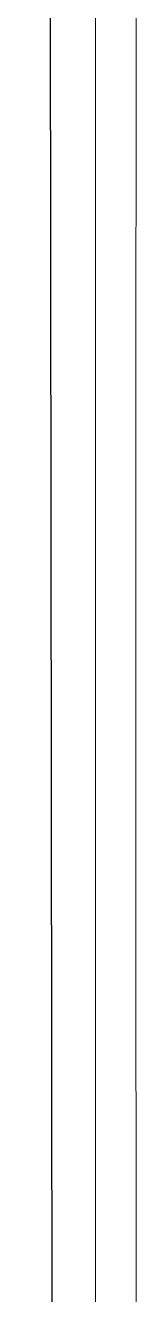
# Model space of a CAD drawing. Header units: millimetres. Extents: x 2164 to 32180, y 1376 to 2800.
# Drawn here: x 2178.7124 to 2178.7208, y 1399.2291 to 1399.3236 of the extents above; entities that cross this region are included whole.
import ezdxf

# ---------------------------------------------------------------- set-up
doc = ezdxf.new("R2010")
doc.units = ezdxf.units.MM
doc.layers.add('1º piso muebles', color=7, linetype='Continuous')
doc.layers.add('1º piso paredes', color=73, linetype='Continuous')

# ---------------------------------------------------------------- blocks, each defined once
blk = doc.blocks.new('bn63-1')
at = {"linetype": 'Continuous', "lineweight": 5}
blk.add_line((-0.2045861637851232, 0), (0.2045861637851232, 0), dxfattribs=at)
for points, knots in [([(8.384404281969182e-13, -0.002997729333841903), (-0.0009705675726223717, -0.002997796612874026), (-0.002905336170144324, -0.002997990064102396), (-0.005789019867435741, -0.002998427883142085), (-0.008654819519890111, -0.002998991986402189), (-0.01150327860285927, -0.002999667984497023), (-0.01433490215119093, -0.003000447811700724), (-0.01715015955964816, -0.00300132916008522), (-0.01994948715453404, -0.003002314953107543), (-0.02273329022300175, -0.00300341292697226), (-0.02550194502951797, -0.003004635213372353), (-0.02825580038638975, -0.003005998015126465), (-0.03008205291139632, -0.003007013535096803), (-0.03122050690795675, -0.00300768655860395), (-0.0314480499960581, -0.003007823082256778), (-0.03173229513917875, -0.00300799621871306), (-0.03178913865049537, -0.003008030972381448), (-0.03190276691459815, -0.003008100705173433), (-0.03207313400504574, -0.003008205650317564), (-0.03269698735574877, -0.003008594284210631), (-0.03416507973277305, -0.003009543552678906), (-0.03640034123021962, -0.003011124205698934), (-0.03904691080767009, -0.003013237361315646), (-0.04165919090389991, -0.003015592525144939), (-0.04423850439785326, -0.003018216740130697), (-0.0467860552938788, -0.003021138275130397), (-0.04930293977601252, -0.003024386478628571), (-0.05179015540885246, -0.003027992063323381), (-0.05342912569510361, -0.00303065346813014), (-0.0558736111334639, -0.003034858291243836), (-0.05909565165593733, -0.003041040100129067), (-0.06382192608067783, -0.003051737480603833), (-0.06690483142234882, -0.003059597974726103), (-0.06881140043778089, -0.003064665384002296), (-0.06919170179715195, -0.003065686583227034), (-0.06966582809953081, -0.003066971557842635), (-0.06976060044128474, -0.003067229002667204), (-0.06994997069703857, -0.003067744574821063), (-0.07023374664690607, -0.003068518907937801), (-0.0712711997745572, -0.003071368358277482), (-0.07220516377019237, -0.003073986731664036), (-0.07442974413238801, -0.003080301742926395), (-0.07589022941563428, -0.003084552779867522), (-0.07876946367217386, -0.003093019708231282), (-0.08018821107977203, -0.003097235581364544), (-0.08298708603116722, -0.003105521238978781), (-0.08436721224371979, -0.003109591018016999), (-0.08709172436446977, -0.003117480217056823), (-0.08843610912295219, -0.003121299641350106), (-0.09109181802547539, -0.003128590538921117), (-0.09240314115864123, -0.003132062023794902), (-0.09499523887963335, -0.003138565881670274), (-0.09627601296621435, -0.003141595966027921), (-0.1000760695787193, -0.003149913845547303), (-0.1025530077591981, -0.003154653821042075), (-0.1073987089215365, -0.003162576556746899), (-0.1097674704433445, -0.003165759860863204), (-0.1144011882648073, -0.00317064712473325), (-0.1166661432452969, -0.003172351518017535), (-0.1194350176059942, -0.00317361143750361), (-0.120123340460637, -0.003173872011984713), (-0.1208068417745238, -0.003174065620598299), (-0.1210116035857283, -0.003174119700616984), (-0.1210798117755445, -0.003174137060710791), (-0.1212161040040058, -0.003174170442648006), (-0.1215565395891502, -0.003174250556170932), (-0.1229801875149832, -0.00317451705787164), (-0.1253787193287366, -0.003174499778268114), (-0.1284901978627175, -0.003173510178811512), (-0.1305087351413903, -0.003172233287131121), (-0.1325002956251211, -0.003170661216245207), (-0.1344648607410619, -0.003168801320484249), (-0.1373331337170924, -0.00316517631050317), (-0.1401255882916672, -0.003160787088205552), (-0.1428452893565151, -0.003155740194216605), (-0.1454955705761591, -0.003150169999372565), (-0.147218516801118, -0.003146210144961969), (-0.1497718733023561, -0.003140167880545164), (-0.1514326806821344, -0.003136003962168843), (-0.154681851092235, -0.003127843316008239), (-0.1562702298841572, -0.003123848630821158), (-0.1582170794853113, -0.00311919974706143), (-0.1586045289807458, -0.003118288877388409), (-0.1593756258480852, -0.003116533995225268), (-0.1605265554744761, -0.003113990255343424), (-0.1624162709073715, -0.003110195735956722), (-0.1646384480574028, -0.003106350108950551), (-0.1668151316322479, -0.003103198492837578), (-0.1689461868840141, -0.003100720592655648), (-0.1710313621462518, -0.003098891662148162), (-0.1730702929225885, -0.003097684137060241), (-0.1750625044346208, -0.003097068835799632), (-0.1770074129180301, -0.003097015948625881), (-0.1789043254850498, -0.003097495674182937), (-0.1801364010886886, -0.00309815103369715), (-0.1813519048403265, -0.003098964678741822), (-0.1819513591002107, -0.00309944299139886), (-0.1826902164352902, -0.003100122205481171), (-0.1828374648899143, -0.003100262344617022), (-0.1830575511779529, -0.003100479122878141), (-0.1831307816659518, -0.003100552476809071), (-0.1832769454976102, -0.003100701358377478), (-0.1836416339546219, -0.003101079016559538), (-0.1845804472053914, -0.003102132404208646), (-0.1859901129238182, -0.003104024869784894), (-0.1876259727855114, -0.00310675168339003), (-0.1892056493640126, -0.003109951267219913), (-0.1907285324837602, -0.003113637704075245), (-0.1921938417823554, -0.003117823083812254), (-0.1936006202601419, -0.00312251814857234), (-0.1949477255501364, -0.003127732771702085), (-0.1962338187164931, -0.003133476285839265), (-0.1970495066130837, -0.003137663874667851), (-0.1976451877145422, -0.003140941194999414), (-0.1978410666659016, -0.003142056405678773), (-0.1982273799821002, -0.003144332714896336), (-0.1984178160645484, -0.003145498445178418), (-0.1989807724552719, -0.003149083058289648), (-0.1997090961240389, -0.003154079802911269), (-0.2007320097678331, -0.003161991964518052), (-0.2016831987522352, -0.003170093417040221), (-0.2025611230456121, -0.003178169654987073), (-0.203364881096789, -0.003186025606680687), (-0.2040942108623511, -0.003193490900045504), (-0.2047494676176171, -0.003200423737581559), (-0.2053315814604986, -0.003206713084352941), (-0.2056718602008658, -0.003210423785404259), (-0.205988870132515, -0.003213876740090882), (-0.2061357415526999, -0.003215474377725513), (-0.2064069699716384, -0.0032184044656276), (-0.2065313278238676, -0.003219736957618125), (-0.2067583811624019, -0.003222137347265175), (-0.2068610965844897, -0.003223213450269213), (-0.2070455431012732, -0.003225213376765623), (-0.2072090017442889, -0.003227052378946382), (-0.2073925829328545, -0.003229496729787229), (-0.2075154550808946, -0.003231768969882864), (-0.2075686037033933, -0.003233653478119436), (-0.2075769604053193, -0.003234819169080083), (-0.2075769275412398, -0.003235235522694779)], [0, 0, 0, 0, 0.00286286915471103, 0.00572573830942207, 0.0085886074641331, 0.0114514766188441, 0.0143143457735552, 0.0171772149282662, 0.0200400840829772, 0.0229029532376883, 0.0257658223923993, 0.0286286915471103, 0.0314915607018213, 0.0314915607018213, 0.032207277990499, 0.032207277990499, 0.0323862073126684, 0.0323862073126684, 0.0325651366348379, 0.0329229952791769, 0.0343544298565329, 0.037217299011245, 0.040080168165957, 0.042943037320669, 0.045805906475381, 0.048668775630093, 0.051531644784805, 0.054394513939517, 0.057257383094229, 0.057257383094229, 0.062983121403653, 0.068708859713077, 0.0744345980225011, 0.0744345980225011, 0.075866032599857, 0.075866032599857, 0.0762238912441959, 0.0762238912441959, 0.0765817498885348, 0.0772974671772126, 0.0801603363319241, 0.0801603363319241, 0.0858860746413469, 0.0858860746413469, 0.0916118129507698, 0.0916118129507698, 0.0973375512601926, 0.0973375512601926, 0.103063289569615, 0.103063289569615, 0.108789027879038, 0.108789027879038, 0.114514766188461, 0.114514766188461, 0.125966242807307, 0.125966242807307, 0.137417719426153, 0.137417719426153, 0.148869196044999, 0.148869196044999, 0.15173206519971, 0.152447782488389, 0.152447782488389, 0.152805641132728, 0.152805641132728, 0.153163499777067, 0.154594934354423, 0.160320672663846, 0.166046410973269, 0.171772149282692, 0.171772149282692, 0.177497887592116, 0.183223625901539, 0.188949364210962, 0.194675102520385, 0.200400840829809, 0.206126579139232, 0.206126579139232, 0.217578055758078, 0.217578055758078, 0.229029532376924, 0.229029532376924, 0.231892401531636, 0.231892401531636, 0.234755270686348, 0.240481008995771, 0.246206747305194, 0.251932485614617, 0.25765822392404, 0.263383962233463, 0.269109700542886, 0.274835438852309, 0.280561177161732, 0.286286915471155, 0.292012653780578, 0.292012653780578, 0.297738392090001, 0.297738392090001, 0.299169826667356, 0.299169826667356, 0.299885543956034, 0.299885543956034, 0.300601261244712, 0.303464130399423, 0.309189868708846, 0.314915607018268, 0.32064134532769, 0.326367083637112, 0.332092821946534, 0.337818560255956, 0.343544298565379, 0.349270036874801, 0.354995775184223, 0.354995775184223, 0.357858644338934, 0.357858644338934, 0.360721513493645, 0.360721513493645, 0.366447251803068, 0.37217299011249, 0.377898728421913, 0.383624466731335, 0.389350205040758, 0.39507594335018, 0.400801681659603, 0.406527419969025, 0.412253158278448, 0.412253158278448, 0.41797889658787, 0.41797889658787, 0.423704634897293, 0.423704634897293, 0.429430373206715, 0.429430373206715, 0.435156111516137, 0.44088184982556, 0.446607588134982, 0.452333326444405, 0.4554533906682426, 0.4554533906682426, 0.4554533906682426, 0.4554533906682426]), ([(0.2075769275548822, -0.003235235534830849), (0.2075769579131332, -0.003234850385553045), (0.2075694360096492, -0.003233714037577329), (0.2075191558362945, -0.003231858803985688), (0.2073986415360167, -0.003229589653983567), (0.2072173824567329, -0.003227153415068074), (0.2070554584924054, -0.003225323635447808), (0.2068725456336011, -0.003223335143445638), (0.2067705959183144, -0.003222265057814866), (0.2065450819823269, -0.003219883634059784), (0.206421499741154, -0.003218560570289242), (0.2061518298292668, -0.003215648948710736), (0.206005741303855, -0.003214060348852854), (0.2056902991447629, -0.003210624767518766), (0.2053515901543079, -0.003206930736681102), (0.2047718188457424, -0.003200663294407491), (0.2041188727041146, -0.003193748258112805), (0.2033918005063668, -0.003186295709468823), (0.2025902251963458, -0.003178446601808105), (0.2017143871408535, -0.003170370629064223), (0.2007651671445814, -0.00316226239604589), (0.1997440862507034, -0.00315433617967642), (0.1990168826103655, -0.003149325224825361), (0.1984547247289612, -0.003145728197921471), (0.1982645476557394, -0.003144557254145752), (0.1978787391834516, -0.003142273831556963), (0.1972918417086049, -0.003138917631972049), (0.1962733864503008, -0.003133666059127904), (0.1949885615943145, -0.003127902875704081), (0.1936426166460166, -0.003122669413968993), (0.1922368988824275, -0.003117956339806938), (0.1907725582206439, -0.003113753785072504), (0.1892505585274051, -0.003110051022943594), (0.1876716864421297, -0.003106835992568335), (0.1860365579087926, -0.00310409465730288), (0.1849092676670665, -0.003102571662424225), (0.1840499196466254, -0.003101538448433416), (0.1836889657034106, -0.003101130641411487), (0.1833244017091573, -0.003100750408506769), (0.1831782873503158, -0.003100600503103124), (0.1831050836104424, -0.003100526642342061), (0.1828850536046929, -0.003100308330004964), (0.1821489954055977, -0.00309960338216797), (0.1813998458211614, -0.003099001413175984), (0.180184588440099, -0.003098178999792367), (0.1789527334848486, -0.00309751478961573), (0.1770560791456859, -0.003097021560336088), (0.1751113602497441, -0.003097060743712632), (0.1731192735121994, -0.003097662179911254), (0.1710804063022948, -0.003098855743687068), (0.1689952367438678, -0.003100670667578243), (0.1668641325280333, -0.003103134618058334), (0.1646873483528424, -0.003106272461778303), (0.1624650218668791, -0.003110104646935952), (0.1609531192219578, -0.003113131610589903), (0.1594260022466329, -0.00311639624369775), (0.158654843441937, -0.00311815653175529), (0.156318374292951, -0.003123729614685544), (0.1547298519337943, -0.003127722604205019), (0.1514804239786969, -0.003135884197490668), (0.1498195026007778, -0.003140050762539204), (0.147265982007653, -0.003146099936145674), (0.145542928098692, -0.003150065270006053), (0.1428924842692396, -0.003155646352198005), (0.1401726095963483, -0.003160706159633264), (0.1373799609562099, -0.003165109702862878), (0.1345114638276783, -0.003168749739344889), (0.1325467231053636, -0.003170619679039532), (0.1305549702932893, -0.00317220145733188), (0.1285362263072187, -0.003173488765654042), (0.125424393618303, -0.003174492408632545), (0.1232920981854164, -0.003174517152885414), (0.1219407335241698, -0.003174321808700142), (0.1216017246797065, -0.003174259793809142), (0.1212612433675275, -0.00317418111423251), (0.1211249327836157, -0.003174148305333802), (0.1210567150346407, -0.003174131231446609), (0.1208519109365653, -0.003174078005415026), (0.1201682679337779, -0.003173887235234929), (0.1172766989235896, -0.003172804588629674), (0.1144448640286981, -0.003170684615895425), (0.1098100392188002, -0.003165813175257881), (0.1074406836465158, -0.003162637278833813), (0.1025937082457489, -0.003154728139463714), (0.1001160898802738, -0.003149994351815621), (0.09631494431663157, -0.003141684647090415), (0.09503380369817194, -0.003138659030540225), (0.09244096622195741, -0.003132160440642906), (0.09112926940316868, -0.003128690929401046), (0.08847280307539052, -0.003121402740291046), (0.08712803457875395, -0.003117584050741584), (0.08440274242794032, -0.003109695174089211), (0.08302221992501302, -0.003105624982637778), (0.08022253722840844, -0.003097337457475646), (0.07880337836770934, -0.003093120129150861), (0.07592330326961871, -0.003084649367181669), (0.07446238859991183, -0.003080395951769788), (0.07223714846632845, -0.003074076782993984), (0.07148975472888708, -0.003071980600267921), (0.07054816892492966, -0.003069382631295525), (0.07026514233170644, -0.003068604911263151), (0.06998128120510216, -0.003067829967946523), (0.0697918540744098, -0.003067313986321096), (0.06969704583063674, -0.003067056315273931), (0.06922274292550412, -0.003065770212344887), (0.06732052579143044, -0.003060659558499879), (0.06385094701990113, -0.003051807437856269), (0.0591228499544485, -0.003041096973291246), (0.05589953948482673, -0.003034906218275069), (0.05345407930296631, -0.003030694766380293), (0.05181445205694502, -0.003028029309191993), (0.0493262299269901, -0.003024418278684493), (0.04680831707916866, -0.00302116530491503), (0.04425971530007189, -0.003018239600137917), (0.04167932758328163, -0.003015611761668424), (0.0390659489633407, -0.003013253467514687), (0.03641825544711708, -0.003011137622962679), (0.03462927911952818, -0.003009871569162215), (0.03327820333690568, -0.003008970205954142), (0.03271330799448435, -0.003008604680928784), (0.03208918403340988, -0.003008215602136488), (0.03191874296884123, -0.00300811053747907), (0.03180506535046845, -0.003008040725418937), (0.03174819623323799, -0.003008005931761204), (0.03146381266562059, -0.003007832590157022), (0.03032554277332622, -0.003007149180589863), (0.02827000470021801, -0.003006005432567349), (0.02551479733308781, -0.003004641191807877), (0.02274477678996334, -0.003003417692383437), (0.01995959380279544, -0.003002318695607187), (0.01715887164759522, -0.003001332031544734), (0.01434220448335566, -0.003000449941836791), (0.01150915544594966, -0.002999669474206712), (0.008659254469549182, -0.002998992932049305), (0.005791995802596261, -0.002998428382667839), (0.002906835178166034, -0.002997990229147263), (0.0009710694378526341, -0.002997796647662199), (8.384404281969182e-13, -0.002997729333841903)], [0.2771967719074155, 0.2771967719074155, 0.2771967719074155, 0.2771967719074155, 0.280060816033168, 0.285745537745939, 0.29143025945871, 0.297114981171481, 0.302799702884252, 0.302799702884252, 0.308484424597022, 0.308484424597022, 0.314169146309793, 0.314169146309793, 0.319853868022564, 0.319853868022564, 0.325538589735335, 0.331223311448106, 0.336908033160876, 0.342592754873647, 0.348277476586418, 0.353962198299189, 0.35964692001196, 0.36533164172473, 0.371016363437501, 0.371016363437501, 0.373858724293887, 0.373858724293887, 0.376701085150272, 0.382385806863043, 0.388070528575814, 0.393755250288584, 0.399439972001355, 0.405124693714126, 0.410809415426897, 0.416494137139668, 0.422178858852438, 0.427863580565209, 0.427863580565209, 0.430705941421594, 0.431416531635691, 0.431416531635691, 0.432127121849787, 0.432127121849787, 0.43354830227798, 0.439233023990752, 0.439233023990752, 0.444917745703525, 0.450602467416297, 0.456287189129069, 0.461971910841841, 0.467656632554614, 0.473341354267386, 0.479026075980158, 0.484710797692931, 0.490395519405703, 0.496080241118475, 0.496080241118475, 0.501764962831247, 0.501764962831247, 0.513134406256792, 0.513134406256792, 0.524503849682336, 0.524503849682336, 0.530188571395108, 0.53587329310788, 0.541558014820652, 0.547242736533424, 0.552927458246197, 0.558612179958969, 0.558612179958969, 0.564296901671741, 0.569981623384513, 0.575666345097285, 0.575666345097285, 0.577087525525477, 0.577442820632526, 0.577442820632526, 0.577798115739574, 0.577798115739574, 0.578508705953671, 0.581351066810056, 0.592720510235598, 0.592720510235598, 0.604089953661139, 0.604089953661139, 0.615459397086681, 0.615459397086681, 0.621144118799452, 0.621144118799452, 0.626828840512223, 0.626828840512223, 0.632513562224994, 0.632513562224994, 0.638198283937764, 0.638198283937764, 0.643883005650535, 0.643883005650535, 0.649567727363306, 0.649567727363306, 0.652410088219691, 0.652410088219691, 0.653120678433788, 0.653475973540836, 0.653475973540836, 0.653831268647884, 0.653831268647884, 0.655252449076076, 0.660937170788847, 0.666621892501617, 0.672306614214387, 0.672306614214387, 0.675148975070772, 0.677991335927158, 0.680833696783543, 0.683676057639928, 0.686518418496313, 0.689360779352698, 0.692203140209083, 0.695045501065468, 0.695045501065468, 0.69646668149366, 0.696821976600708, 0.696999624154232, 0.696999624154232, 0.697177271707756, 0.697177271707756, 0.697887861921853, 0.700730222778237, 0.703572583634622, 0.706414944491007, 0.709257305347392, 0.712099666203777, 0.714942027060162, 0.717784387916547, 0.720626748772932, 0.723469109629317, 0.726311470485702, 0.729153831342087, 0.729153831342087, 0.729153831342087, 0.729153831342087])]:
    blk.add_open_spline(points, degree=3, knots=knots, dxfattribs=at)

msp = doc.modelspace()

# ---------------------------------------------------------------- linework, layer by layer
at = {"layer": '1º piso paredes'}
msp.add_line((2178.712353107512, 1400.728599293129), (2178.717011683948, 1397.11926736193), dxfattribs=at)

# ---------------------------------------------------------------- block references
at = {"layer": '1º piso muebles', "rotation": 90}
msp.add_blockref('bn63-1', (2178.717540590348, 1399.276482247679), dxfattribs=at)

doc.saveas('drawing.dxf')
